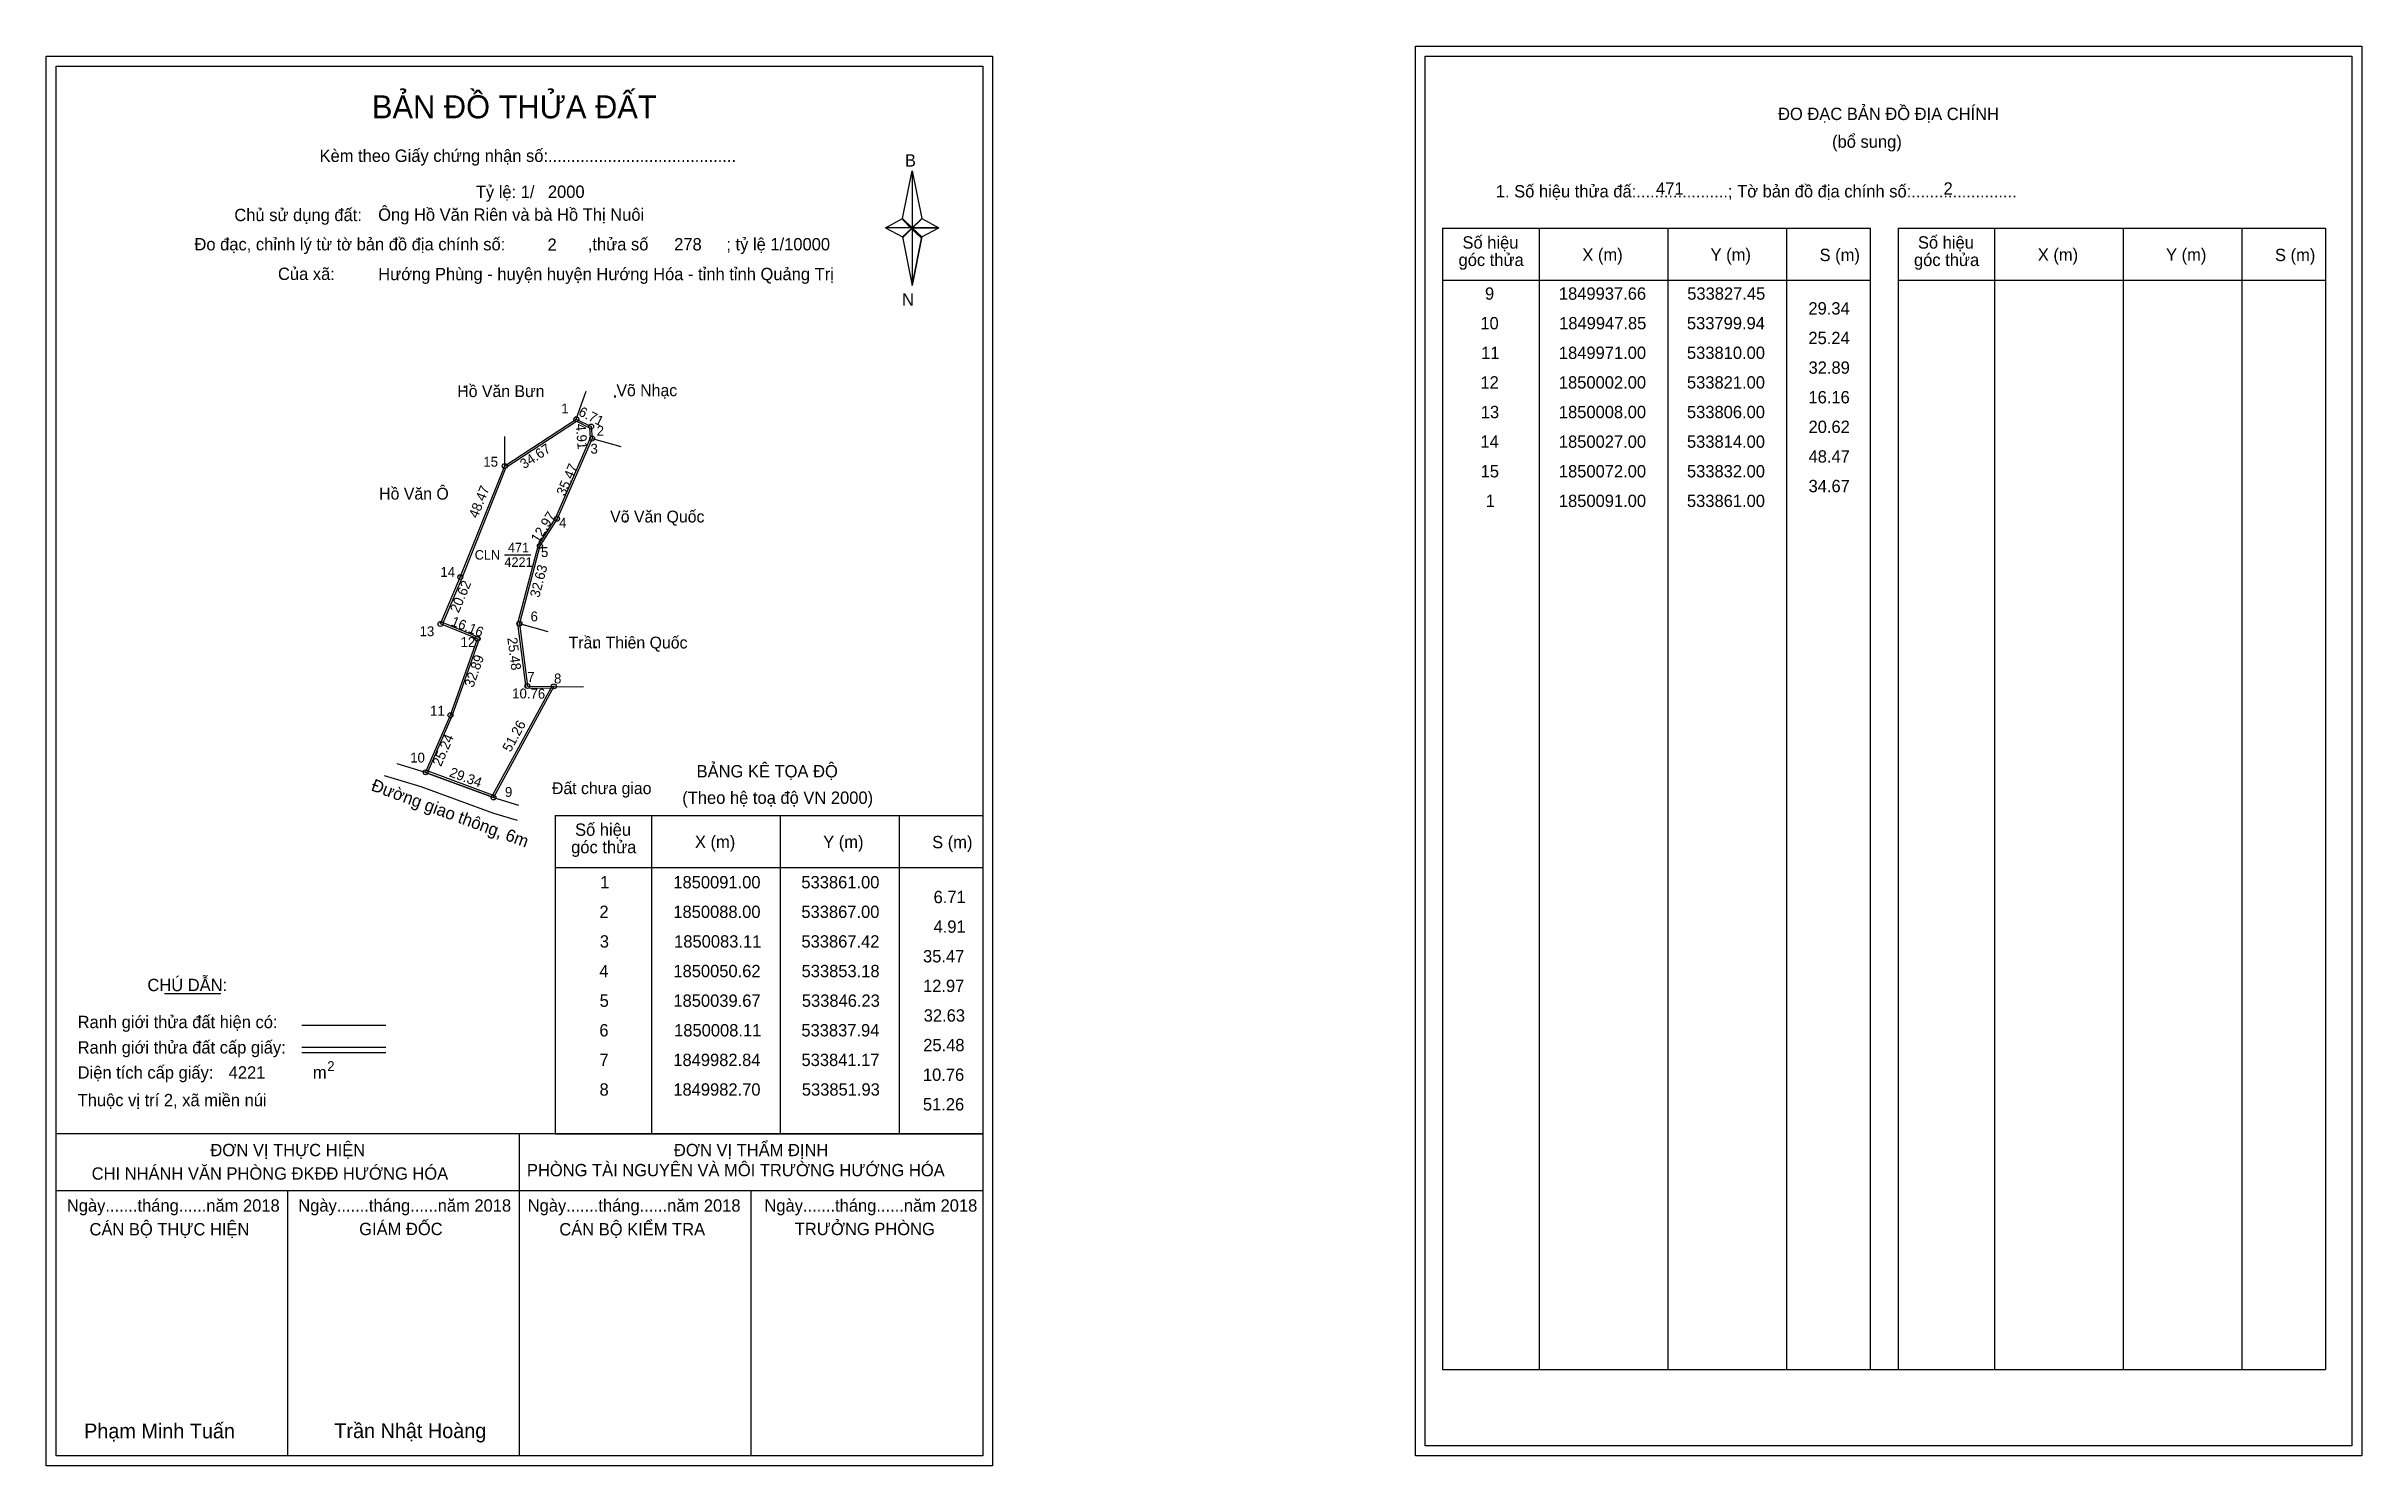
# Model space of a CAD drawing. Extents: x 533646 to 534584, y 1849667 to 1850242.
import ezdxf

# ---------------------------------------------------------------- set-up
doc = ezdxf.new("R2010")
doc.units = 0
for name, color, linetype in [('Level 1', 7, 'Continuous'), ('Level 10', 7, 'Continuous'), ('Level 11', 7, 'Continuous'), ('Level 13', 7, 'Continuous'), ('Level 27', 7, 'Continuous'), ('Level 3', 7, 'Continuous'), ('Level 36', 7, 'Continuous'), ('Level 49', 7, 'Continuous'), ('Level 53', 7, 'Continuous'), ('Level 55', 7, 'Continuous'), ('Level 6', 7, 'Continuous'), ('Level 60', 7, 'Continuous'), ('Level 63', 7, 'Continuous'), ('Level 9', 7, 'Continuous')]:
    doc.layers.add(name, color=color, linetype=linetype)

msp = doc.modelspace()

# ---------------------------------------------------------------- linework, layer by layer
at = {"layer": 'Level 1'}
for p, q in [((533650.27, 1850234.06), (533650.27, 1850234.06)), ((534204.92, 1850238.06), (534204.92, 1850238.06)), ((533993.12, 1850172.29), (533997.05, 1850191.57)), ((533997.05, 1850191.57), (533997.05, 1850168.52)), ((533997.05, 1850191.57), (534000.99, 1850172.29)), ((533986.23, 1850168.52), (533993.12, 1850172.29)), ((533993.12, 1850172.29), (533997.05, 1850168.52)), ((533996.76, 1850168.09), (533993.12, 1850171.85)), ((533997.05, 1850168.52), (533993.12, 1850164.84)), ((533996.76, 1850168.09), (533993.12, 1850164.4)), ((533993.12, 1850164.4), (533996.76, 1850168.09)), ((533993.12, 1850164.84), (533997.05, 1850145.12)), ((534000.69, 1850171.85), (533996.76, 1850168.09)), ((533996.76, 1850168.09), (534000.69, 1850171.85)), ((534000.69, 1850164.4), (533996.76, 1850168.09)), ((534000.99, 1850172.29), (533997.05, 1850168.52)), ((533997.05, 1850168.52), (533997.05, 1850145.12)), ((533997.05, 1850168.52), (534007.87, 1850168.52)), ((533997.05, 1850168.52), (534000.99, 1850164.84)), ((534000.99, 1850164.84), (533997.05, 1850145.12)), ((534000.99, 1850164.84), (534007.87, 1850168.52)), ((534211.98, 1850168.35), (534385.19, 1850168.35)), ((534251.16, 1849705.82), (534251.16, 1850168.35)), ((534303.31, 1849705.82), (534303.31, 1850168.35)), ((534351.25, 1850168.35), (534351.25, 1849705.82)), ((534385.19, 1850168.35), (534385.19, 1849705.82)), ((534396.5, 1850168.35), (534569.7, 1850168.35)), ((534435.68, 1849705.82), (534435.68, 1850168.35)), ((534487.82, 1849705.82), (534487.82, 1850168.35)), ((534535.77, 1850168.35), (534535.77, 1849705.82)), ((534569.7, 1850168.35), (534569.7, 1849705.82)), ((534211.98, 1850147.29), (534385.19, 1850147.29)), ((534396.5, 1850147.29), (534569.7, 1850147.29)), ((533852.46, 1849930.4), (534025.66, 1849930.4)), ((533891.64, 1849801.35), (533891.64, 1849930.4)), ((533943.78, 1849801.35), (533943.78, 1849930.4)), ((533991.73, 1849930.4), (533991.73, 1849801.35)), ((533852.46, 1849909.35), (534025.66, 1849909.35)), ((533694.11, 1849858.19), (533716.91, 1849858.19)), ((533749.84, 1849845.38), (533783.86, 1849845.38)), ((533749.84, 1849836.48), (533783.86, 1849836.48)), ((533749.84, 1849834.29), (533783.86, 1849834.29)), ((533863.93, 1849801.35), (533650.27, 1849801.35)), ((534025.66, 1849801.35), (533815.98, 1849801.35)), ((533837.97, 1849670.91), (533837.97, 1849801.35)), ((533852.46, 1849801.35), (534025.66, 1849801.35)), ((534025.67, 1849778.25), (533650.27, 1849778.25)), ((533744.12, 1849670.91), (533744.12, 1849778.25)), ((533931.82, 1849670.91), (533931.82, 1849778.25)), ((534211.98, 1849705.82), (534569.7, 1849705.82)), ((534025.66, 1849670.91), (534025.66, 1849670.91)), ((534580.32, 1849674.91), (534580.32, 1849674.91))]:
    msp.add_line(p, q, dxfattribs=at)
for points in [[(533993.12, 1850172.29), (533997.05, 1850191.57), (533997.05, 1850168.52)], [(533986.23, 1850168.52), (533993.12, 1850164.84), (533997.05, 1850168.52)], [(533997.05, 1850168.52), (534000.99, 1850172.29), (534007.87, 1850168.52)], [(533997.05, 1850168.52), (533997.05, 1850145.12), (534000.99, 1850164.84)]]:
    msp.add_lwpolyline(points, close=True, dxfattribs=at)
at = {"layer": 'Level 10'}
for p, q in [((533851.93, 1849982.7), (533827.45, 1849937.66)), ((533799.94, 1849947.85), (533827.45, 1849937.66)), ((533827.43, 1849931.27), (533837.04, 1849928.47))]:
    msp.add_line(p, q, dxfattribs=at)
for points in [[(533832, 1850072), (533861, 1850091), (533867, 1850088), (533867.42, 1850083.11), (533853.18, 1850050.62), (533846.23, 1850039.67), (533837.94, 1850008.11), (533841.17, 1849982.84), (533851.93, 1849982.7), (533827.45, 1849937.66), (533799.94, 1849947.85), (533810, 1849971), (533821, 1850002), (533806, 1850008), (533814, 1850027)], [(533832.61, 1850071.5), (533861.05, 1850090.14), (533866.29, 1850087.52), (533866.66, 1850083.24), (533852.52, 1850050.97), (533845.53, 1850039.97), (533837.18, 1850008.16), (533840.51, 1849982.1), (533850.68, 1849981.97), (533827.1, 1849938.59), (533800.94, 1849948.28), (533810.7, 1849970.72), (533821.95, 1850002.43), (533806.99, 1850008.41), (533814.69, 1850026.72)]]:
    msp.add_lwpolyline(points, close=True, dxfattribs=at)
msp.add_lwpolyline([(533783.17, 1849946.52), (533798.06, 1849942.15), (533827.43, 1849931.27)], dxfattribs=at)
at = {"layer": 'Level 11'}
for centre in [(533861, 1850091), (533867, 1850088), (533867.42, 1850083.11), (533832, 1850072), (533832, 1850072), (533853.18, 1850050.62), (533846.23, 1850039.67), (533814, 1850027), (533806, 1850008), (533837.94, 1850008.11), (533821, 1850002), (533841.17, 1849982.84), (533851.93, 1849982.7), (533810, 1849971), (533799.94, 1849947.85), (533827.45, 1849937.66)]:
    msp.add_circle(centre, 1, dxfattribs=at)
at = {"layer": 'Level 27'}
for p, q in [((533861, 1850091), (533864.97, 1850102.32)), ((533832, 1850072), (533832, 1850084)), ((533867.42, 1850083.11), (533878.97, 1850079.84)), ((533837.94, 1850008.11), (533849.51, 1850004.93)), ((533851.93, 1849982.7), (533863.93, 1849982.51)), ((533799.94, 1849947.85), (533788.43, 1849951.24)), ((533827.45, 1849937.66), (533837.52, 1849934.59))]:
    msp.add_line(p, q, dxfattribs=at)
at = {"layer": 'Level 3'}
for p, q in [((534211.98, 1850168.35), (534211.98, 1849705.82)), ((534396.5, 1850168.35), (534396.5, 1849705.82)), ((533852.46, 1849930.4), (533852.46, 1849801.35))]:
    msp.add_line(p, q, dxfattribs=at)
at = {"layer": 'Level 63'}
for points in [[(534200.92, 1850242.06), (534584.32, 1850242.06), (534584.32, 1849670.91), (534200.92, 1849670.91)], [(533646.27, 1850238.06), (534029.67, 1850238.06), (534029.67, 1849666.91), (533646.27, 1849666.91)], [(533650.27, 1850234.06), (534025.67, 1850234.06), (534025.67, 1849670.91), (533650.27, 1849670.91)], [(534204.92, 1850238.06), (534580.32, 1850238.06), (534580.32, 1849674.91), (534204.92, 1849674.91)]]:
    msp.add_lwpolyline(points, close=True, dxfattribs=at)
at = {"layer": 'Level 9'}
msp.add_line((533831.85, 1850035.99), (533842.51, 1850035.99), dxfattribs=at)

# ---------------------------------------------------------------- texts
at = {"layer": 'Level 1'}
for s, height, p in [('BẢN ĐỒ THỬA ĐẤT', 9.3313, (533778.2, 1850212.87)), ('ĐO ĐẠC BẢN ĐỒ ĐỊA CHÍNH', 5, (534347.87, 1850212.18)), ('(bổ sung)', 5, (534369.75, 1850200.94)), ('Kèm theo Giấy chứng nhận số:.........................................', 5, (533756.97, 1850195.21)), ('B', 5, (533994.14, 1850193.33)), ('1. Số hiệu thửa đấ:....................; Tờ bản đồ địa chính số:.......................', 5, (534233.53, 1850180.82)), ('Chủ sử dụng đất:', 5, (533722.45, 1850171.22)), ('Đo đạc, chỉnh lý từ tờ bản đồ địa chính số:                  ,thửa số                 ; tỷ lệ 1/10000', 5, (533706.28, 1850159.36)), ('Số hiệu', 5, (534220.01, 1850160.08)), ('Số hiệu', 5, (534404.53, 1850160.08)), ('góc thửa', 5, (534218.43, 1850153.02)), ('X (m)', 5, (534268.58, 1850155.13)), ('Y (m)', 5, (534320.53, 1850155.13)), ('S (m)', 5, (534364.69, 1850155.03)), ('góc thửa', 5, (534402.94, 1850153.02)), ('X (m)', 5, (534453.09, 1850155.13)), ('Y (m)', 5, (534505.05, 1850155.13)), ('S (m)', 5, (534549.2, 1850155.03)), ('Của xã:', 5, (533740.13, 1850147.36)), ('N', 5, (533992.94, 1850136.99)), ('BẢNG KÊ TỌA ĐỘ', 5, (533909.73, 1849945.81)), ('(Theo hệ toạ độ VN 2000)', 5, (533903.92, 1849935.09)), ('góc thửa', 5, (533858.91, 1849915.08)), ('Số hiệu', 5, (533860.49, 1849922.14)), ('X (m)', 5, (533909.05, 1849917.19)), ('Y (m)', 5, (533961.01, 1849917.19)), ('S (m)', 5, (534005.16, 1849917.09)), ('CHÚ DẪN:', 5, (533687.23, 1849859.2)), ('Ranh giới thửa đất hiện có:', 5, (533658.97, 1849844.2)), ('Ranh giới thửa đất cấp giấy:', 5, (533658.97, 1849833.92)), ('Diện tích cấp giấy:', 5, (533658.97, 1849823.76)), ('m', 5, (533754.28, 1849823.8)), ('2', 4, (533760.07, 1849826.82)), ('Thuộc vị trí 2, xã miền núi', 5, (533658.97, 1849812.56)), ('ĐƠN VỊ THỰC HIỆN', 5, (533712.74, 1849792.32)), ('ĐƠN VỊ THẨM ĐỊNH', 5, (533900.54, 1849792.32)), ('PHÒNG TÀI NGUYÊN VÀ MÔI TRƯỜNG HƯỚNG HÓA', 5, (533840.99, 1849784.18)), ('CHI NHÁNH VĂN PHÒNG ĐKĐĐ HƯỚNG HÓA', 5, (533664.65, 1849782.8)), ('Ngày.......tháng......năm 2018', 5, (533654.6, 1849769.85)), ('Ngày.......tháng......năm 2018', 5, (533748.35, 1849769.85)), ('Ngày.......tháng......năm 2018', 5, (533841.3, 1849769.85)), ('Ngày.......tháng......năm 2018', 5, (533937.21, 1849769.85)), ('CÁN BỘ THỰC HIỆN', 5, (533663.77, 1849760.22)), ('GIÁM ĐỐC', 5, (533773.03, 1849760.34)), ('CÁN BỘ KIỂM TRA', 5, (533854.11, 1849760.22)), ('TRƯỞNG PHÒNG', 5, (533949.49, 1849760.34)), ('Phạm Minh Tuấn', 6, (533661.59, 1849677.99)), ('Trần Nhật Hoàng', 6, (533762.97, 1849678.09))]:
    msp.add_text(s, height=height, dxfattribs=at).set_placement(p)
at = {"layer": 'Level 11'}
msp.add_text('Tỷ lệ: 1/', height=5, dxfattribs=at).set_placement((533820.28, 1850180.58))
at = {"layer": 'Level 13'}
for s, p in [('CLN', (533819.83, 1850034.07)), ('4221', (533831.86, 1850031.13)), ('471', (533833.27, 1850037.02))]:
    msp.add_text(s, height=3.84, dxfattribs=at).set_placement(p)
at = {"layer": 'Level 36'}
for height, p in [(6, (533814.68, 1850103.59)), (6, (533875.55, 1850099.73)), (4.8, (533880.04, 1850049.21)), (6, (533867.82, 1849998.05)), (6, (533857.7, 1849939.03))]:
    msp.add_text('.', height=height, dxfattribs=at).set_placement(p)
at = {"layer": 'Level 49'}
for s, height, rotation, p in [('6.71', 4, 333.43495, (533861.54, 1850092.67)), ('34.67', 4, 33.23171, (533839.82, 1850070.63)), ('4.91', 4, 274.90906, (533860.72, 1850089)), ('35.47', 4, 66.3327, (533856.37, 1850059.55)), ('48.47', 4, 68.19859, (533820.98, 1850050.55)), ('12.97', 4, 57.59657, (533845.66, 1850040.54)), ('20.62', 4, 67.16635, (533813.32, 1850012.21)), ('32.63', 4, 75.28236, (533845.95, 1850018.41)), ('16.16', 4, 338.19859, (533809.95, 1850007.52)), ('25.48', 4, 277.28402, (533833.03, 1850002.29)), ('32.89', 4, 70.46335, (533819.23, 1849981.98)), ('10.76', 4, 359.25456, (533834.98, 1849977.87)), ('51.26', 4, 61.47517, (533834.33, 1849955.76)), ('25.24', 4, 66.5123, (533806.15, 1849949.93)), ('29.34', 4, 339.67483, (533809.26, 1849946.29)), ('Đường giao thông, 6m', 5, 339.67483, (533777.51, 1849940.65))]:
    msp.add_text(s, height=height, rotation=rotation, dxfattribs=at).set_placement(p)
at = {"layer": 'Level 53'}
for s, p in [('9', (534229.13, 1850139.37)), ('1849937.66', (534259.08, 1850139.37)), ('533827.45', (534311.07, 1850139.37)), ('29.34', (534360.16, 1850133.37)), ('10', (534227.26, 1850127.37)), ('1849947.85', (534259.18, 1850127.37)), ('533799.94', (534310.95, 1850127.37)), ('11', (534227.58, 1850115.37)), ('1849971.00', (534259.07, 1850115.37)), ('533810.00', (534310.96, 1850115.37)), ('25.24', (534360.16, 1850121.37)), ('12', (534227.28, 1850103.37)), ('1850002.00', (534259.07, 1850103.37)), ('533821.00', (534310.96, 1850103.37)), ('32.89', (534360.22, 1850109.37)), ('16.16', (534360.18, 1850097.37)), ('13', (534227.44, 1850091.37)), ('1850008.00', (534259.07, 1850091.37)), ('533806.00', (534310.96, 1850091.37)), ('20.62', (534360.21, 1850085.37)), ('14', (534227.26, 1850079.37)), ('1850027.00', (534259.07, 1850079.37)), ('533814.00', (534310.96, 1850079.37)), ('15', (534227.37, 1850067.37)), ('1850072.00', (534259.07, 1850067.37)), ('533832.00', (534310.96, 1850067.37)), ('48.47', (534360.23, 1850073.37)), ('34.67', (534360.23, 1850061.37)), ('1', (534229.43, 1850055.37)), ('1850091.00', (534259.07, 1850055.37)), ('533861.00', (534310.96, 1850055.37)), ('1', (533870.66, 1849900.85)), ('1850091.00', (533900.3, 1849900.85)), ('533861.00', (533952.18, 1849900.85)), ('2', (533870.36, 1849888.85)), ('1850088.00', (533900.3, 1849888.85)), ('533867.00', (533952.18, 1849888.85)), ('6.71', (534005.73, 1849894.85)), ('4.91', (534005.73, 1849882.85)), ('3', (533870.51, 1849876.85)), ('1850083.11', (533900.62, 1849876.85)), ('533867.42', (533952.2, 1849876.85)), ('35.47', (534001.46, 1849870.85)), ('4', (533870.33, 1849864.85)), ('1850050.62', (533900.32, 1849864.85)), ('533853.18', (533952.26, 1849864.85)), ('5', (533870.45, 1849852.85)), ('1850039.67', (533900.33, 1849852.85)), ('533846.23', (533952.36, 1849852.85)), ('12.97', (534001.46, 1849858.85)), ('6', (533870.34, 1849840.85)), ('1850008.11', (533900.62, 1849840.85)), ('533837.94', (533952.18, 1849840.85)), ('32.63', (534001.74, 1849846.85)), ('25.48', (534001.55, 1849834.85)), ('7', (533870.37, 1849828.85)), ('1849982.84', (533900.29, 1849828.85)), ('533841.17', (533952.22, 1849828.85)), ('10.76', (534001.41, 1849822.85)), ('8', (533870.41, 1849816.85)), ('1849982.70', (533900.3, 1849816.85)), ('533851.93', (533952.36, 1849816.85)), ('51.26', (534001.41, 1849810.85))]:
    msp.add_text(s, height=5, dxfattribs=at).set_placement(p)
at = {"layer": 'Level 55'}
for s, height, p in [('1', 0.8, (533860.78, 1850091)), ('0', 0.22, (533860.92, 1850090.78)), ('0', 0.22, (533860.92, 1850090.78)), ('2', 0.8, (533866.73, 1850088)), ('0', 0.22, (533866.92, 1850087.78)), ('3', 0.8, (533867.17, 1850083.11)), ('0', 0.22, (533867.34, 1850082.89)), ('0', 0.22, (533867.34, 1850082.89)), ('15', 0.8, (533831.45, 1850072)), ('469', 0.22, (533831.76, 1850071.78)), ('469', 0.22, (533831.76, 1850071.78)), ('0', 0.22, (533831.92, 1850071.78)), ('4', 0.8, (533852.9, 1850050.62)), ('0', 0.22, (533853.1, 1850050.4)), ('5', 0.8, (533845.97, 1850039.67)), ('0', 0.22, (533846.15, 1850039.45)), ('14', 0.8, (533813.43, 1850027)), ('469', 0.22, (533813.76, 1850026.78)), ('469', 0.22, (533813.76, 1850026.78)), ('13', 0.8, (533805.46, 1850008)), ('469', 0.22, (533805.76, 1850007.78)), ('469', 0.22, (533805.76, 1850007.78)), ('6', 0.8, (533837.67, 1850008.11)), ('0', 0.22, (533837.86, 1850007.89)), ('0', 0.22, (533837.86, 1850007.89)), ('12', 0.8, (533820.43, 1850002)), ('469', 0.22, (533820.76, 1850001.78)), ('469', 0.22, (533820.76, 1850001.78)), ('7', 0.8, (533840.9, 1849982.84)), ('0', 0.22, (533841.09, 1849982.62)), ('8', 0.8, (533851.67, 1849982.7)), ('0', 0.22, (533851.85, 1849982.48)), ('0', 0.22, (533851.85, 1849982.48)), ('11', 0.8, (533809.48, 1849971)), ('469', 0.22, (533809.76, 1849970.78)), ('469', 0.22, (533809.76, 1849970.78)), ('10', 0.8, (533799.37, 1849947.85)), ('469', 0.22, (533799.7, 1849947.63)), ('469', 0.22, (533799.7, 1849947.63)), ('0', 0.22, (533799.86, 1849947.63)), ('0', 0.22, (533799.86, 1849947.63)), ('9', 0.8, (533827.18, 1849937.66)), ('0', 0.22, (533827.37, 1849937.44)), ('0', 0.22, (533827.37, 1849937.44)), ('0', 0.22, (533827.37, 1849937.44))]:
    msp.add_text(s, height=height, dxfattribs=at).set_placement(p)
at = {"layer": 'Level 6'}
for s, p in [('2000', (533849.48, 1850180.62)), ('471', (534298.43, 1850181.9)), ('2', (534414.92, 1850181.94)), ('Ông Hồ Văn Riên và bà Hồ Thị Nuôi', (533780.72, 1850171.36)), ('278', (533900.64, 1850159.34)), ('2', (533849.32, 1850159.18)), ('Hướng Phùng - huyện huyện Hướng Hóa - tỉnh tỉnh Quảng Trị', (533780.74, 1850147.28)), ('4221', (533720.15, 1849823.77))]:
    msp.add_text(s, height=5, dxfattribs=at).set_placement(p)
at = {"layer": 'Level 60'}
for s, p in [('Hồ Văn Bưn', (533812.76, 1850099.93)), ('Võ Nhạc', (533877.25, 1850100.27)), ('Hồ Văn Ô', (533781.12, 1850058.38)), ('Võ Văn Quốc', (533874.72, 1850049.1)), ('Trần Thiên Quốc', (533857.87, 1849998.05)), ('Đất chưa giao', (533851.12, 1849939.03))]:
    msp.add_text(s, height=4.8, dxfattribs=at).set_placement(p)
at = {"layer": 'Level 9'}
for s, p in [('1', (533854.87, 1850093.27)), ('3', (533866.74, 1850077)), ('2', (533869.24, 1850084.26)), ('15', (533823.32, 1850071.71)), ('4', (533854.03, 1850047.01)), ('5', (533846.67, 1850035.11)), ('14', (533805.94, 1850027.06)), ('13', (533797.49, 1850003.03)), ('6', (533842.46, 1850009.03)), ('12', (533814.09, 1849998.65)), ('7', (533841.13, 1849984.53)), ('8', (533851.97, 1849983.89)), ('11', (533801.77, 1849970.85)), ('10', (533793.69, 1849951.83)), ('9', (533832.09, 1849937.91))]:
    msp.add_text(s, height=4, dxfattribs=at).set_placement(p)

doc.saveas('drawing.dxf')
